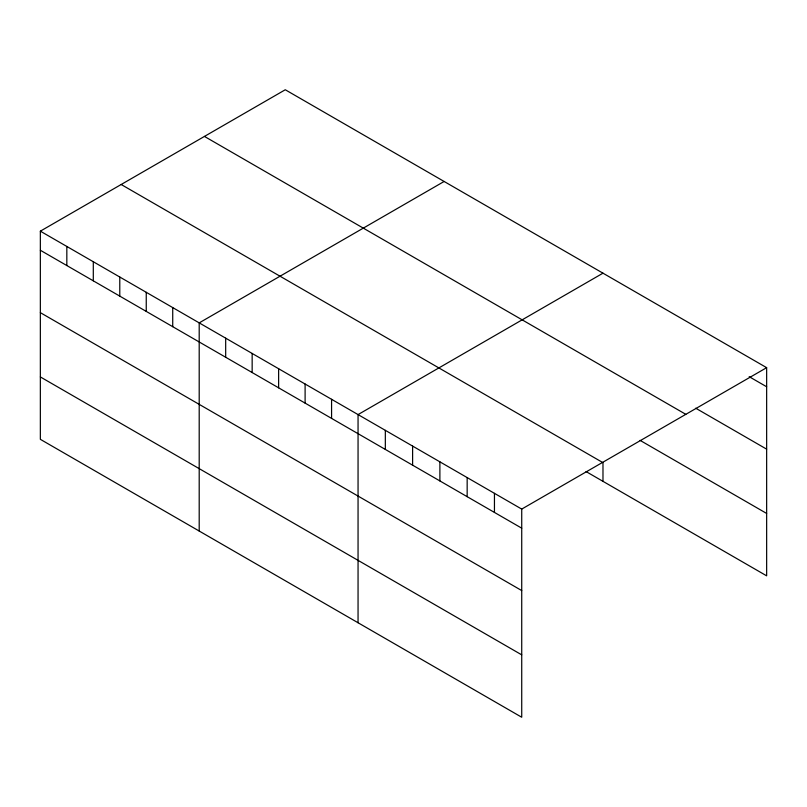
<?xml version="1.0" encoding="UTF-8"?>
<svg xmlns="http://www.w3.org/2000/svg" width="807" height="807" viewBox="0 0 807 807"><rect width="100%" height="100%" fill="white"/><g stroke="black" fill="none" stroke-linecap="round" stroke-linejoin="round"><path stroke-width="1.21" d="M40.35 231.165L521.726 509.086L521.726 717.241L40.35 439.331L40.35 231.165L285.275 89.759L766.65 367.669L766.65 575.835L586.043 471.56M444.132 181.464L199.198 322.881L199.198 531.036M602.98 273.18L358.056 414.586L358.056 622.752M521.726 509.086L766.65 367.669M749.189 376.687L766.65 386.765M695.725 408.211L766.65 449.156M204.453 136.423L685.819 414.334M640.082 440.37L766.65 513.444M121.181 184.5L602.547 462.421M40.35 250.261L521.726 528.171M40.35 312.652L521.726 590.563M40.35 376.93L521.726 654.85M602.98 462.623L602.98 481.345M494.449 493.329L494.449 512.425M467.162 477.583L467.162 496.678M439.886 461.836L439.886 480.932M412.609 446.089L412.609 465.185M385.332 430.343L385.332 449.428M331.576 399.304L331.576 418.399M305.107 384.021L305.107 403.117M278.627 368.728L278.627 387.824M252.157 353.446L252.157 372.541M225.678 338.163L225.678 357.259M172.728 307.588L172.728 326.684M146.249 292.305L146.249 311.401M119.779 277.023L119.779 296.119M93.299 261.73L93.299 280.826M66.83 246.448L66.83 265.543"/></g></svg>
